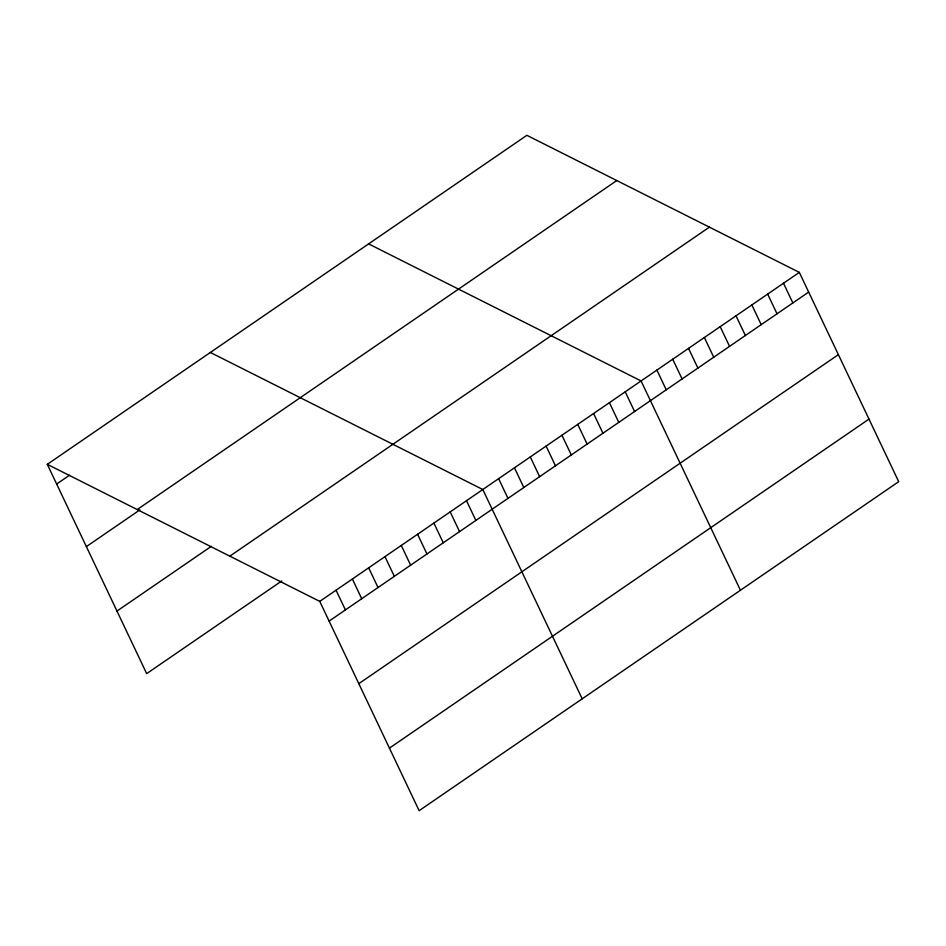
<?xml version="1.0" encoding="UTF-8"?>
<svg xmlns="http://www.w3.org/2000/svg" width="946" height="946" viewBox="0 0 946 946"><rect width="100%" height="100%" fill="white"/><g stroke="black" fill="none" stroke-linecap="round" stroke-linejoin="round"><path stroke-width="1.42" d="M47.3 464.332L526.863 135.313L799.323 272.377L898.7 481.668L419.137 810.687L319.748 601.384L47.3 464.332L146.677 673.623L281.778 580.939M56.665 484.045L69.472 475.259M137.205 509.563L616.78 180.544M86.37 546.611L139.937 509.847M116.973 611.069L211.313 546.339M229.843 556.153L709.405 227.146M319.748 601.384L799.323 272.377M329.113 621.096L808.676 292.089M358.818 683.662L838.381 354.644M389.433 748.12L868.996 419.102M368.609 243.891L641.057 380.942L740.446 590.245M210.355 352.468L482.803 489.52L582.192 698.822M783.489 283.232L792.854 302.945M767.667 294.088L777.033 313.8M751.845 304.943L761.199 324.655M736.012 315.798L745.377 335.511M720.19 326.654L729.555 346.378M704.368 337.521L713.722 357.233M688.534 348.376L697.9 368.089M672.712 359.232L682.078 378.944M656.891 370.087L666.244 389.799M625.235 391.81L634.6 411.522M609.413 402.665L618.767 422.377M593.58 413.52L602.945 433.233M577.758 424.376L587.123 444.088M561.936 435.231L571.289 454.943M546.102 446.086L555.468 465.81M530.28 456.953L539.646 476.666M514.458 467.809L523.812 487.521M498.625 478.664L507.99 498.376M466.496 500.706L475.862 520.418M450.19 511.892L459.555 531.605M433.895 523.079L443.248 542.791M417.588 534.265L426.942 553.978M401.281 545.452L410.635 565.164M384.975 556.638L394.34 576.351M368.668 567.825L378.033 587.537M352.361 579.011L361.727 598.723M336.055 590.198L345.42 609.91"/></g></svg>
